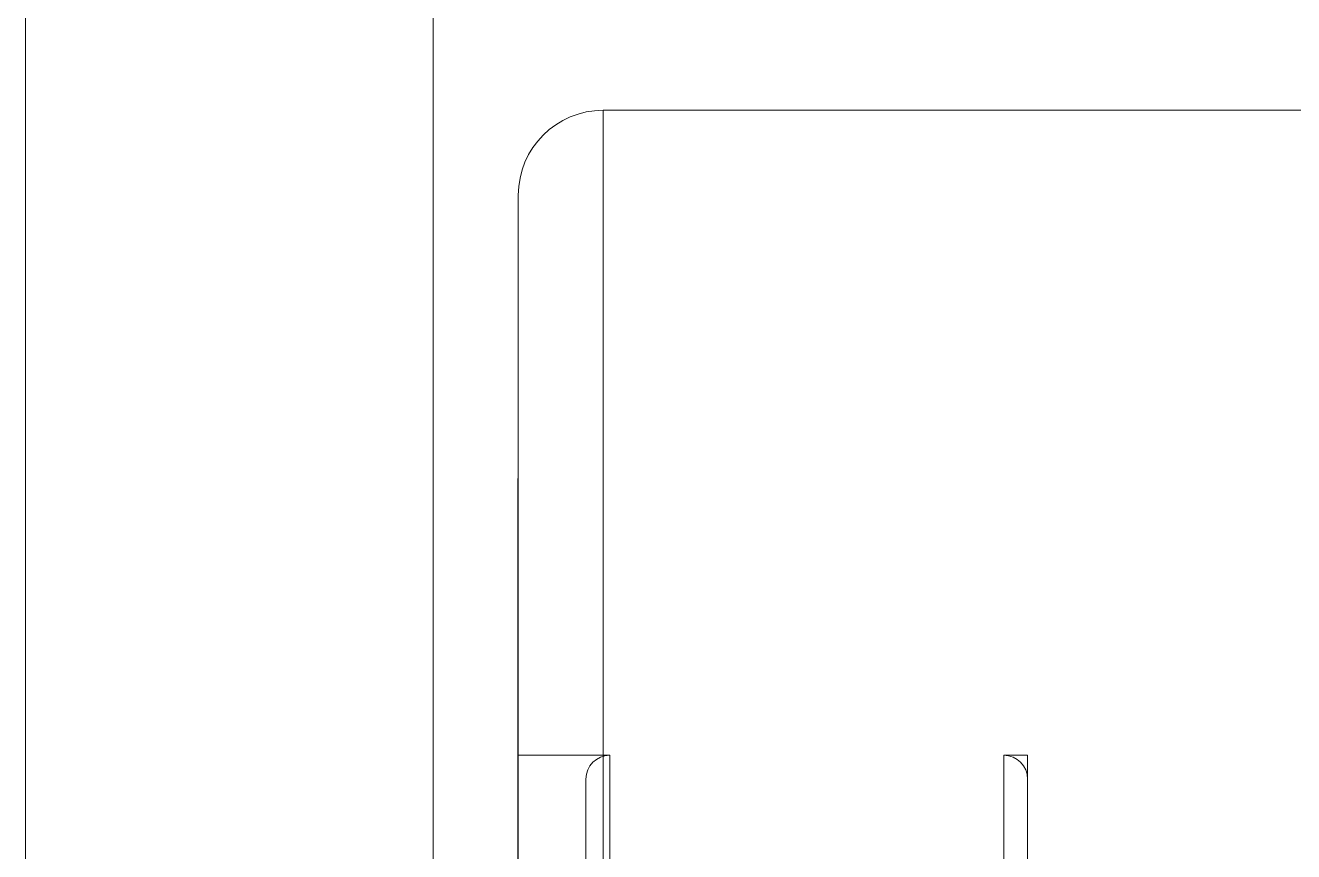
# Model space of a CAD drawing. Header units: millimetres. Extents: x -50460 to 50460, y -35640 to 35640.
# Drawn here: x -35194.74 to -35157.41, y 21207.61 to 21231.94 of the extents above; entities that cross this region are included whole.
import ezdxf

# ---------------------------------------------------------------- set-up
doc = ezdxf.new("R2010")
doc.units = ezdxf.units.MM
for name, color, linetype, lineweight in [('尺寸线层', 4, 'Continuous', 18), ('粗实线层', 7, 'Continuous', 15), ('粗实线层_1', 7, 'Continuous', 15)]:
    doc.layers.add(name, color=color, linetype=linetype, lineweight=lineweight)

# ---------------------------------------------------------------- blocks, each defined once
blk = doc.blocks.new('*X891')
at = {"layer": '粗实线层'}
for p, q in [((0, -177), (0, -10)), ((12, -10), (12, -177))]:
    blk.add_line(p, q, dxfattribs=at)
blk = doc.blocks.new('*X892')
at = {"layer": '粗实线层_1'}
blk.add_line((-297.218, -170.589), (-297.218, 29.411), dxfattribs=at)
blk = doc.blocks.new('*X888')
at = {"layer": '粗实线层_1'}
for name, p in [('*X892', (306.218, -62.411)), ('*X891', (9, -39.5))]:
    blk.add_blockref(name, p, dxfattribs=at)
blk = doc.blocks.new('*X893')
at = {"layer": '粗实线层'}
for p, q in [((3.51, -42.5), (3.51, 0)), ((3.51, 0), (3.51, -42.5)), ((3.51, 0), (73.49, 0)), ((1.01, -42.5), (1.01, -2.5)), ((1, -42.5), (1, -10.85)), ((1, -10.85), (1.01, -10.85)), ((1, -19), (3.7, -19)), ((3.7, -42.5), (3.7, -19)), ((15.3, -19), (15.3, -42.5)), ((15.3, -19), (16, -19)), ((16, -42.5), (16, -19)), ((3, -42.5), (3, -19.7))]:
    blk.add_line(p, q, dxfattribs=at)
for centre, radius, start, end in [((3.51, -2.5), 2.5, 90, 180), ((3.7, -19.7), 0.7, 90, 180), ((15.3, -19.7), 0.7, 0.0001, 90)]:
    blk.add_arc(centre, radius, start, end, dxfattribs=at)
blk = doc.blocks.new('*X856')
at = {"layer": '粗实线层_1'}
for name, p in [('*X888', (-984, -231.784)), ('*X893', (-961.5, -367.284))]:
    blk.add_blockref(name, p, dxfattribs=at)
blk = doc.blocks.new('*X805')
at = {"layer": '尺寸线层'}
blk.add_blockref('*X856', (-1515, 819.783), dxfattribs=at)

msp = doc.modelspace()

# ---------------------------------------------------------------- block references
at = {"layer": '尺寸线层'}
msp.add_blockref('*X805', (-32704.742, 20776.945), dxfattribs=at)

doc.saveas('drawing.dxf')
